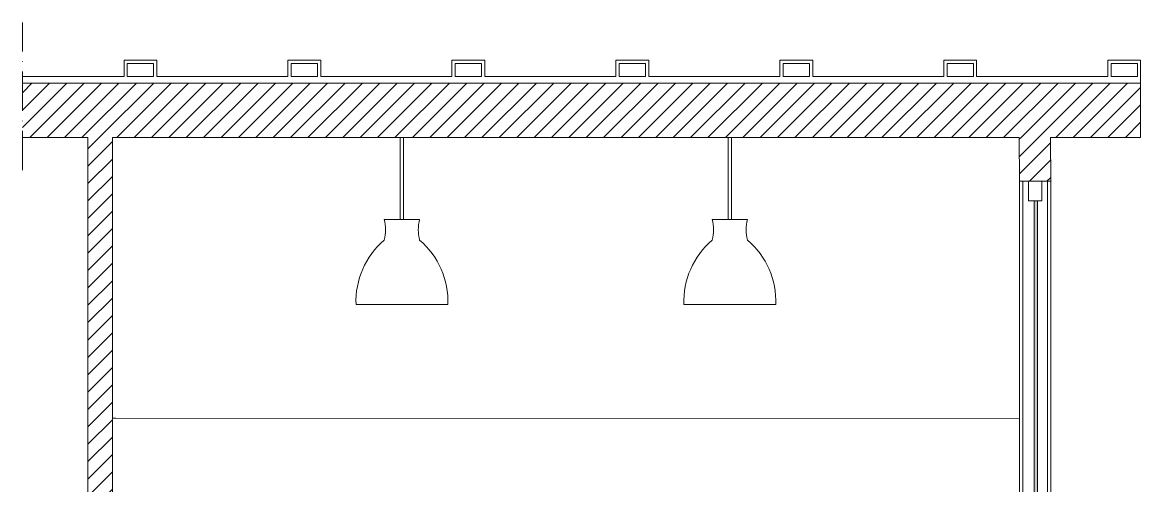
# Model space of a CAD drawing. Header units: inches. Extents: x 446 to 5946, y 570 to 2728.
# Drawn here: x 4520 to 4861, y 2541.2 to 2682.6 of the extents above; entities that cross this region are included whole.
import ezdxf

# ---------------------------------------------------------------- set-up
doc = ezdxf.new("R2010")
doc.units = ezdxf.units.IN
doc.header["$MEASUREMENT"] = 0
doc.linetypes.add('ACAD_ISO10W100', pattern=[18, 12, -3, 0, -3])
for name, color, linetype, lineweight in [('ACCESSORI', 2, 'Continuous', 13), ('ARREDI', 8, 'Continuous', 18), ('CAMPITURE', 6, 'Continuous', 13), ('INFISSI', 4, 'Continuous', 13), ('STRUTTURA', 7, 'Continuous', 20)]:
    doc.layers.add(name, color=color, linetype=linetype, lineweight=lineweight)
pattern_1 = [(45, (-1225.628, 1614.1896), (-2.6516504, 2.6516504), [])]

msp = doc.modelspace()

# ---------------------------------------------------------------- hatches: boundary and pattern name
at = {"layer": 'CAMPITURE'}
h = msp.add_hatch(dxfattribs=at)
h.set_pattern_fill('ANSI31', color=256, scale=30)
h.set_pattern_definition(pattern_1)
h.paths.add_polyline_path([(4861, 2664.03), (4520, 2664.03), (4520, 2647.43), (4861, 2647.43)])
h = msp.add_hatch(dxfattribs=at)
h.set_pattern_fill('ANSI31', color=256, scale=30)
h.set_pattern_definition(pattern_1)
h.paths.add_polyline_path([(4547.5, 2647.43), (4540, 2647.43), (4540, 2347.52), (4547.5, 2347.52)])
h = msp.add_hatch(dxfattribs=at)
h.set_pattern_fill('ANSI31', color=256, scale=30)
h.set_pattern_definition(pattern_1)
h.paths.add_polyline_path([(4833.51, 2647.43), (4824, 2647.43), (4824.1, 2634.09), (4833.6, 2634.09), (4833.6, 2634.1)])
at = {"layer": 'INFISSI'}
h = msp.add_hatch(color=4, dxfattribs=at)
h.dxf.hatch_style = 1
h.paths.add_polyline_path([(4829.51, 2628.09), (4828.51, 2628.09), (4828.51, 2363.52), (4829.51, 2363.52)])

# ---------------------------------------------------------------- linework, layer by layer
at = {"layer": 'ACCESSORI'}
for points in [[(4635.75, 2622.43), (4635.25, 2622.43), (4635.25, 2647.43)], [(4635.75, 2622.43), (4636.25, 2622.43), (4636.25, 2647.41)], [(4735.75, 2622.43), (4735.25, 2622.43), (4735.25, 2647.43)], [(4735.75, 2622.43), (4736.25, 2622.43), (4736.25, 2647.41)], [(4630.37, 2622.43), (4635.75, 2622.43)], [(4641.14, 2622.43), (4635.75, 2622.43)], [(4730.37, 2622.43), (4735.75, 2622.43)], [(4741.14, 2622.43), (4735.75, 2622.43)], [(4621.75, 2596.43), (4649.75, 2596.43)], [(4721.75, 2596.43), (4749.75, 2596.43)]]:
    msp.add_lwpolyline(points, dxfattribs=at)
for centre, radius, start, end in [((4618.21, 2619.28), 12.56, 345.4453, 14.5547), ((4653.29, 2619.28), 12.56, 165.4453, 194.5547), ((4718.21, 2619.28), 12.56, 345.4453, 14.5547), ((4753.29, 2619.28), 12.56, 165.4453, 194.5547), ((4646.36, 2597.39), 24.63, 130.5068, 182.2392), ((4625.14, 2597.39), 24.63, 357.7608, 49.4932), ((4746.36, 2597.39), 24.63, 130.5068, 182.2392), ((4725.14, 2597.39), 24.63, 357.7608, 49.4932)]:
    msp.add_arc(centre, radius, start, end, dxfattribs=at)
at = {"layer": 'ARREDI'}
msp.add_lwpolyline([(4540, 2347.52), (4540, 2647.43)], dxfattribs=at)
at = {"layer": 'INFISSI'}
for p, q in [((4826.85, 2628.09), (4826.85, 2634.09)), ((4830.85, 2634.09), (4830.85, 2628.09)), ((4826.85, 2628.09), (4830.85, 2628.09)), ((4828.51, 2363.52), (4828.51, 2628.09)), ((4829.51, 2363.52), (4829.51, 2628.09)), ((4824.01, 2347.52), (4824.1, 2564.02)), ((4825.1, 2357.52), (4825.1, 2564.02)), ((4833.51, 2357.52), (4833.6, 2564.02))]:
    msp.add_line(p, q, dxfattribs=at)
for points in [[(4824.1, 2564.02), (4824.1, 2634.09)], [(4825.1, 2564.02), (4825.1, 2634.09)], [(4832.6, 2564.02), (4832.6, 2634.09)], [(4833.6, 2559.02), (4833.6, 2559.02), (4833.6, 2634.09)], [(4832.6, 2357.52), (4832.6, 2564.02)]]:
    msp.add_lwpolyline(points, dxfattribs=at)
msp.add_lwpolyline([(4828.51, 2628.07), (4829.51, 2628.09), (4829.51, 2363.52), (4828.51, 2363.52)], close=True, dxfattribs=at)
at = {"layer": 'STRUTTURA', "linetype": 'ACAD_ISO10W100'}
msp.add_line((4520, 2637.43), (4520, 2682.57), dxfattribs=at)
at = {"layer": 'STRUTTURA'}
for p, q in [((4561, 2671.03), (4551, 2671.03)), ((4551, 2671.03), (4551, 2666.03)), ((4561, 2666.03), (4561, 2671.03)), ((4611, 2671.03), (4601, 2671.03)), ((4601, 2671.03), (4601, 2666.03)), ((4611, 2666.03), (4611, 2671.03)), ((4661, 2671.03), (4651, 2671.03)), ((4651, 2671.03), (4651, 2666.03)), ((4661, 2666.03), (4661, 2671.03)), ((4711, 2671.03), (4701, 2671.03)), ((4701, 2671.03), (4701, 2666.03)), ((4711, 2666.03), (4711, 2671.03)), ((4761, 2671.03), (4751, 2671.03)), ((4751, 2671.03), (4751, 2666.03)), ((4761, 2666.03), (4761, 2671.03)), ((4811, 2671.03), (4801, 2671.03)), ((4801, 2671.03), (4801, 2666.03)), ((4811, 2666.03), (4811, 2671.03)), ((4861, 2671.03), (4851, 2671.03)), ((4851, 2671.03), (4851, 2666.03)), ((4861, 2664.03), (4861, 2671.03)), ((4560, 2670.03), (4552, 2670.03)), ((4552, 2670.03), (4552, 2666.03)), ((4560, 2666.03), (4560, 2670.03)), ((4610, 2670.03), (4602, 2670.03)), ((4602, 2670.03), (4602, 2666.03)), ((4610, 2666.03), (4610, 2670.03)), ((4660, 2670.03), (4652, 2670.03)), ((4652, 2670.03), (4652, 2666.03)), ((4660, 2666.03), (4660, 2670.03)), ((4710, 2670.03), (4702, 2670.03)), ((4702, 2670.03), (4702, 2666.03)), ((4710, 2666.03), (4710, 2670.03)), ((4760, 2670.03), (4752, 2670.03)), ((4752, 2670.03), (4752, 2666.03)), ((4760, 2666.03), (4760, 2670.03)), ((4810, 2670.03), (4802, 2670.03)), ((4802, 2670.03), (4802, 2666.03)), ((4810, 2666.03), (4810, 2670.03)), ((4860, 2670.03), (4852, 2670.03)), ((4852, 2670.03), (4852, 2666.03)), ((4860, 2666.03), (4860, 2670.03)), ((4551, 2666.03), (4520, 2666.03)), ((4552, 2666.03), (4560, 2666.03)), ((4601, 2666.03), (4561, 2666.03)), ((4602, 2666.03), (4610, 2666.03)), ((4651, 2666.03), (4611, 2666.03)), ((4652, 2666.03), (4660, 2666.03)), ((4701, 2666.03), (4661, 2666.03)), ((4702, 2666.03), (4710, 2666.03)), ((4751, 2666.03), (4711, 2666.03)), ((4752, 2666.03), (4760, 2666.03)), ((4801, 2666.03), (4761, 2666.03)), ((4810, 2666.03), (4802, 2666.03)), ((4851, 2666.03), (4811, 2666.03)), ((4852, 2666.03), (4860, 2666.03)), ((4861, 2647.43), (4861, 2664.03)), ((4540, 2647.43), (4520, 2647.43)), ((4547.5, 2647.43), (4824, 2647.43)), ((4833.5, 2647.43), (4861, 2647.43)), ((4833.6, 2634.09), (4824.1, 2634.09)), ((4826.85, 2634.09), (4830.85, 2634.09)), ((4547.5, 2561.76), (4548.5, 2561.76)), ((4548.5, 2561.76), (4824.1, 2561.64))]:
    msp.add_line(p, q, dxfattribs=at)
for points in [[(4520, 2664.03), (4861, 2664.03)], [(4540, 2647.43), (4540, 2347.52)], [(4547.5, 2347.52), (4547.5, 2647.43)], [(4547.5, 2347.52), (4547.5, 2647.43)], [(4833.51, 2647.43), (4833.6, 2634.09), (4824.1, 2634.09), (4824, 2647.43)]]:
    msp.add_lwpolyline(points, dxfattribs=at)

doc.saveas('drawing.dxf')
